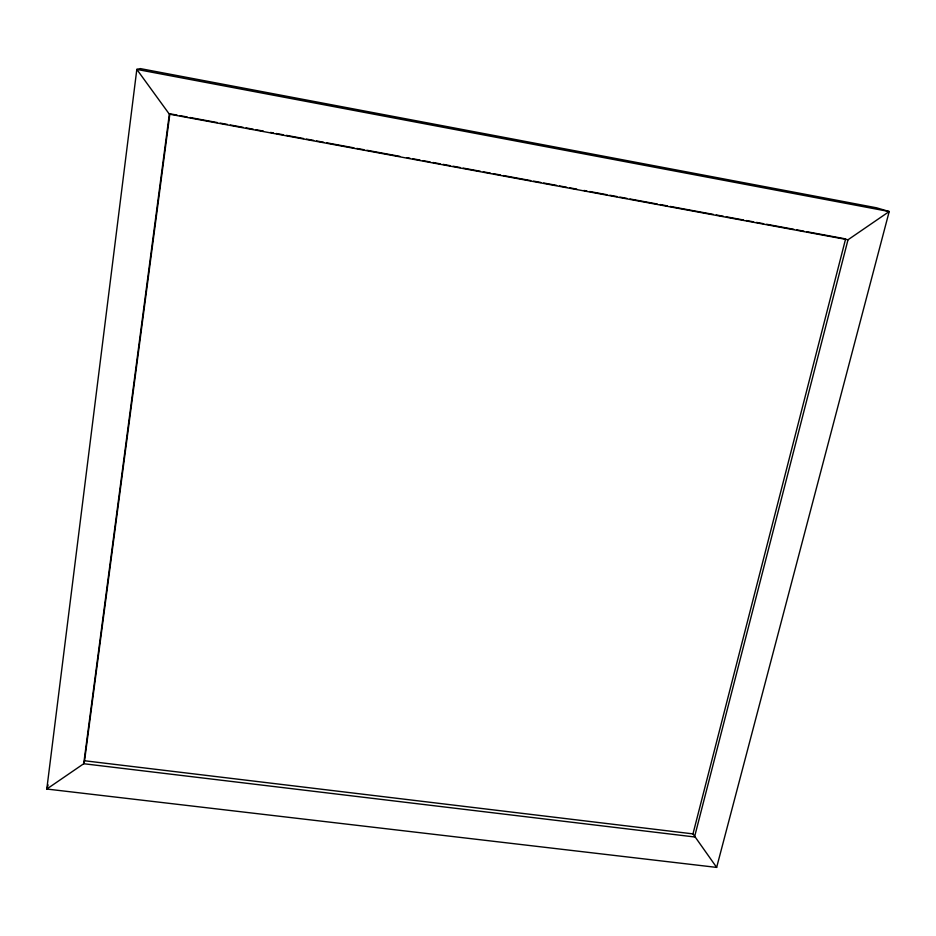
<?xml version="1.0" encoding="UTF-8"?>
<svg xmlns="http://www.w3.org/2000/svg" width="936" height="936" viewBox="0 0 936 936"><rect width="100%" height="100%" fill="white"/><g stroke="black" fill="none" stroke-linecap="round" stroke-linejoin="round"><path stroke-width="1.4" d="M48.122 784.93L46.8 789.036L716.648 867.403L889.2 211.536L876.529 207.792L140.306 68.597L136.82 69.404L46.8 789.036L83.725 763.729L84.556 760.757L169.884 113.782L177.079 115.116M716.648 867.403L692.979 833.882L845.617 238.891M848.004 239.78L694.524 836.959L83.725 763.729L169.334 114.157L136.82 69.404L889.2 211.536L848.004 239.78L169.334 114.157L169.884 113.782M84.556 760.757L692.979 833.882M179.958 115.654L187.141 116.977M190.02 117.515L217.327 122.569M220.206 123.107L227.401 124.429M230.268 124.968L243.208 127.366M246.086 127.893L253.27 129.226M256.148 129.753L263.344 131.087M270.527 132.421L273.406 132.947M276.284 133.485L283.468 134.819M286.346 135.346L303.592 138.54M306.47 139.078L313.665 140.4M316.532 140.938L323.727 142.272M326.594 142.798L353.913 147.853M356.791 148.391L363.975 149.725M366.853 150.251L399.918 156.37M407.113 157.704L409.991 158.242M412.858 158.769L420.053 160.103M422.932 160.629L430.115 161.963M432.994 162.501L440.177 163.835M443.056 164.362L450.239 165.695M453.118 166.222L460.313 167.556M463.18 168.094L480.437 171.288M483.315 171.814L490.499 173.148M493.377 173.675L500.561 175.009M503.439 175.547L530.759 180.601M533.625 181.128L540.821 182.461M543.699 183L556.639 185.386M559.506 185.925L566.701 187.258M569.579 187.785L576.763 189.119M583.947 190.453L586.825 190.979M589.703 191.517L606.949 194.711M609.827 195.238L617.023 196.572M619.889 197.098L627.085 198.432M629.963 198.97L657.271 204.025M660.149 204.551L667.345 205.885M670.211 206.423L713.349 214.402M716.227 214.941L723.411 216.274M726.289 216.801L743.535 219.995M746.413 220.533L753.597 221.855M756.475 222.394L763.671 223.727M766.537 224.254L793.857 229.308M796.735 229.846L803.919 231.18M806.797 231.707L844.178 238.633"/></g></svg>
